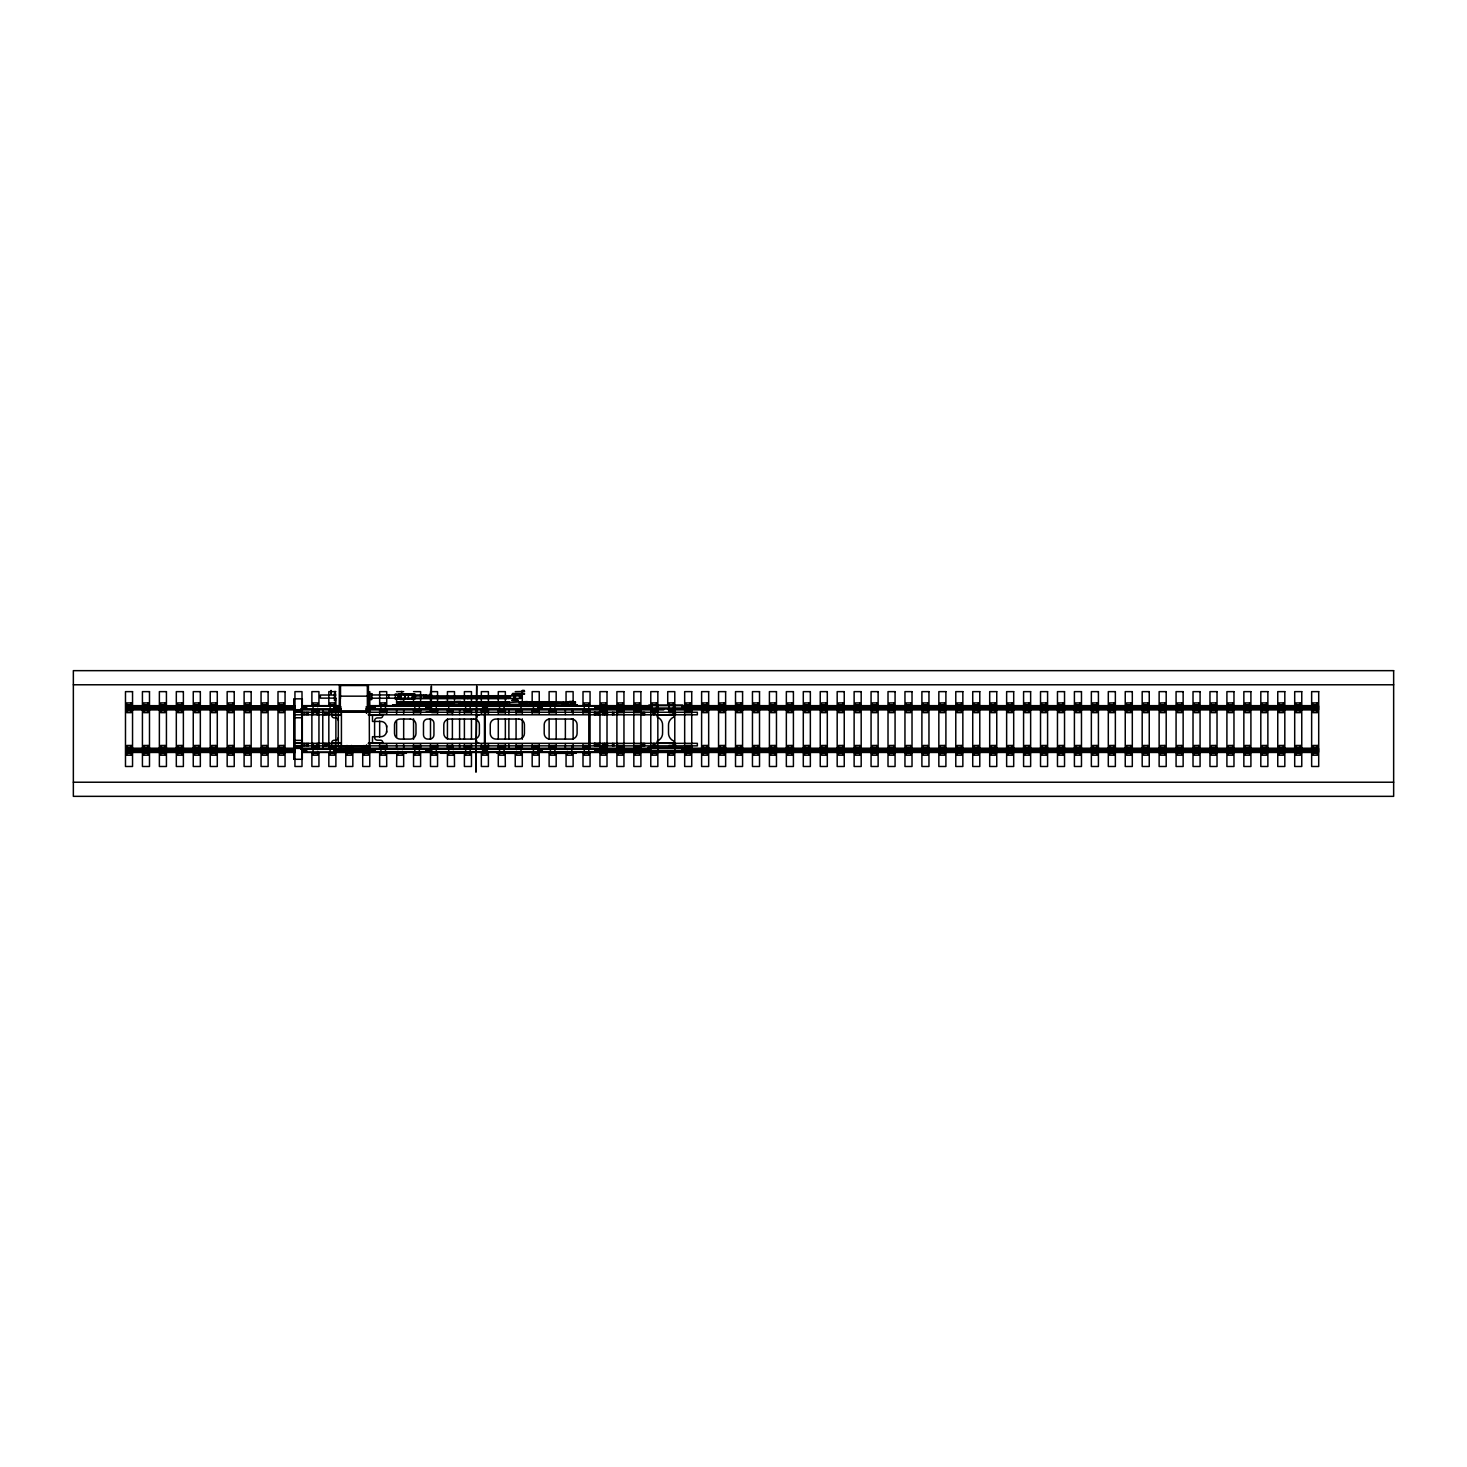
<?xml version="1.0" encoding="UTF-8"?>
<svg xmlns="http://www.w3.org/2000/svg" width="1467" height="1467" viewBox="0 0 1467 1467"><rect width="100%" height="100%" fill="white"/><g stroke="black" fill="none" stroke-linecap="round" stroke-linejoin="round"><path stroke-width="1.5" d="M406.286 703.995L443.181 703.995M449.58 704.417L445.253 704.417A4.236 4.236 0 0 0 443.419 703.995L443.419 703.206M563.42 703.977L563.42 701.996M566.629 703.977L566.629 701.996M566.904 703.977L566.904 701.996M567.619 703.977L567.619 701.996M567.802 703.977L567.766 701.996M570.7 703.977L570.7 701.996M571.8 703.977L571.8 701.996M573.909 703.977L573.909 701.996M574.092 703.977L574.092 701.996M574.862 703.977L574.752 701.996M575.229 701.996L575.229 703.977L575.522 701.996L529.019 701.996A4.236 4.236 0 0 1 527.185 701.574L508.481 702.473M295.307 751.856L125.777 751.746M300.643 745.328L300.735 749.362M295.307 705.829L125.777 705.664L125.777 709.9L340.949 709.9M604.936 712.118L605.009 714.796M653.218 712.118L653.347 714.796M429.409 695.303L431.371 694.569M73.35 684.777L1393.65 684.777M340.326 685.529L367.355 685.529M522.307 690.389L524.214 690.389M521.995 691.085L524.526 691.085M335.888 691.635L328.828 691.635L328.828 705.242M396.603 691.635L403.663 691.635M413.547 691.635L420.607 691.635L420.607 705.242M515.229 691.635L524.526 691.452M512.643 693.433L524.526 693.433M431.371 694.074L430.014 694.184L430.858 698.989M512.075 694.148L524.526 694.148M398.639 694.386L414.739 694.386M512.075 694.68L517.998 694.68M335.851 695.028L320.393 695.028L320.393 698.127L335.851 698.127M371.774 694.955L423.816 694.955L423.816 698.2L371.774 698.2M423.816 695.175L431.866 695.175L431.866 697.999L423.816 697.999M506.702 695.688L415.381 695.981M414.501 695.981L415.711 695.981M506.353 695.908L521.115 695.908L521.115 698.439L506.353 698.439M340.326 696.165L367.355 696.165M431.335 696.825L508.407 696.825M431.298 697.522L506.335 697.522M506.702 698.659L415.344 698.659L415.381 697.522M511.946 700.052L518.126 700.052M511.946 700.603L518.126 700.603M399.941 701.464L404.177 701.464M456.439 701.464L460.675 701.464M569.398 701.464L573.634 701.464M399.941 701.739L404.177 701.739M452.313 701.593L445.253 701.593A4.236 4.236 0 0 1 443.419 702.015L396.915 702.015L397.044 703.995L443.419 703.995M456.439 701.739L460.675 701.739M569.398 701.739L573.634 701.739M508.481 702.015L453.23 702.015L453.23 703.995L527.185 704.398A4.236 4.236 0 0 1 529.019 703.977L575.522 703.977M453.23 702.381L445.253 702.308L445.253 703.72L449.58 703.72M465.662 702.913L470.173 702.913L470.173 712.65L465.662 712.65L465.589 702.015M566.225 702.785L529.019 701.996M566.152 703.17L529.257 703.977M445.345 703.647L453.23 703.647M461.995 703.537L506.042 703.537M520.033 703.72L527.185 703.683L527.185 702.271L519.996 701.739L519.996 704.288M126.767 704.71L131.278 704.71M143.711 704.71L148.222 704.71M160.655 704.71L165.166 704.71M177.599 704.71L182.11 704.71M194.543 704.71L199.054 704.71M211.486 704.71L215.997 704.71M228.43 704.71L232.941 704.71M245.374 704.71L249.885 704.71M262.318 704.71L266.829 704.71M279.262 704.71L283.791 704.71M313.149 704.71L317.679 704.71M330.093 704.71L334.623 704.71M380.925 704.71L385.454 704.71M407.716 704.838L392.588 704.838L392.606 706.122M414.831 704.71L419.342 704.71M431.775 704.71L436.286 704.71M464.195 704.838L449.067 704.838L449.104 706.122M465.662 704.71L470.173 704.71M482.606 704.71L487.117 704.71M499.55 704.71L504.061 704.71M520.675 704.838L505.565 704.838L505.583 706.122M533.438 704.71L537.949 704.71M550.382 704.71L554.911 704.71M577.173 704.838L562.044 704.838L562.063 706.122M584.269 704.71L588.799 704.71M601.213 704.71L605.743 704.71M618.157 704.71L622.686 704.71M635.101 704.71L639.63 704.71M652.063 704.71L656.574 704.71M669.007 704.71L673.518 704.71M685.951 704.71L690.462 704.71M702.895 704.71L707.406 704.71M719.839 704.71L724.35 704.71M736.782 704.71L741.293 704.71M753.726 704.71L758.237 704.71M770.67 704.71L775.181 704.71M787.614 704.71L792.125 704.71M804.558 704.71L809.087 704.71M821.502 704.71L826.031 704.71M838.446 704.71L842.975 704.71M855.389 704.71L859.919 704.71M872.333 704.71L876.863 704.71M889.277 704.71L893.806 704.71M906.221 704.71L910.75 704.71M923.183 704.71L927.694 704.71M940.127 704.71L944.638 704.71M957.071 704.71L961.582 704.71M974.015 704.71L978.526 704.71M990.958 704.71L995.47 704.71M1007.902 704.71L1012.413 704.71M1024.846 704.71L1029.357 704.71M1041.79 704.71L1046.301 704.71M1058.734 704.71L1063.245 704.71M1075.678 704.71L1080.207 704.71M1092.622 704.71L1097.151 704.71M1109.565 704.71L1114.095 704.71M1126.509 704.71L1131.039 704.71M1143.453 704.71L1147.983 704.71M1160.397 704.71L1164.926 704.71M1177.359 704.71L1181.87 704.71M1194.303 704.71L1198.814 704.71M1211.247 704.71L1215.758 704.71M1228.191 704.71L1232.702 704.71M1245.135 704.71L1249.646 704.71M1262.078 704.71L1266.589 704.71M1279.022 704.71L1283.533 704.71M1295.966 704.71L1300.477 704.71M1312.91 704.71L1317.421 704.71M648.836 705.077L682.723 705.077M302.037 705.664L338.657 705.664M368.419 705.664L393.596 705.664M407.331 705.664L448.535 705.664M462.27 705.664L505.767 705.664M519.501 705.664L562.998 705.664M576.733 705.664L1318.411 705.664L1318.411 709.9L668.292 709.9M306.31 705.92L334.549 705.92M125.777 706.361L295.16 706.361M302.037 706.361L306.621 706.361M334.091 706.361L338.657 706.361M368.419 706.361L482.111 706.122M482.881 706.361L542.387 706.361M542.845 706.122L649.991 706.361M682.027 706.361L1318.411 706.361M125.777 706.764L295.16 706.764M302.037 706.764L306.621 706.764M334.091 706.764L340.949 706.764M366.127 706.764L375.295 706.764M425.65 706.764L430.234 706.764M482.881 706.764L487.447 706.764M537.821 706.764L542.387 706.764M595.052 706.764L649.991 706.764M682.027 706.764L1318.411 706.764M125.777 707.552L295.16 707.552M302.037 707.552L306.621 707.552M334.091 707.552L338.657 707.552M375.295 707.552L368.419 707.552L368.419 685.419M425.65 707.552L430.234 707.552M482.881 707.552L487.447 707.552M537.821 707.552L542.387 707.552M595.052 707.552L649.991 707.552M682.027 707.552L1318.411 707.552M125.777 708.011L295.16 708.011M302.037 708.011L306.621 708.011M334.091 708.011L340.949 708.011M366.127 708.011L373.003 708.011M425.65 708.011L430.234 708.011M595.052 708.011L1318.411 708.011M125.777 708.799L295.16 708.799M302.037 708.799L340.949 708.799M366.127 708.799L663.726 708.799M668.292 708.799L1318.411 708.799M648.066 709.019L683.512 709.019M125.777 709.203L295.16 709.203M302.037 709.203L306.621 709.203M334.091 709.203L340.949 709.203M366.127 709.203L373.003 709.203M425.65 709.203L430.234 709.203M595.052 709.203L663.726 709.203M668.292 709.203L1318.411 709.203M294.409 709.716L302.312 709.716M430.363 709.716L431.371 709.716M366.127 709.9L663.726 709.9M126.767 710.853L131.278 710.853M143.711 710.853L148.222 710.853M160.655 710.853L165.166 710.853M177.599 710.853L182.11 710.853M194.543 710.853L199.054 710.853M211.486 710.853L215.997 710.853M228.43 710.853L232.941 710.853M245.374 710.853L249.885 710.853M262.318 710.853L266.829 710.853M279.262 710.853L283.791 710.853M296.206 710.853L300.735 710.853M313.149 710.853L317.679 710.853M330.093 710.853L334.623 710.853M380.925 710.853L385.454 710.853M414.831 710.853L419.342 710.853M431.775 710.853L436.286 710.853M448.719 710.853L453.23 710.853M465.662 710.853L470.173 710.853M482.606 710.853L487.117 710.853M499.55 710.853L504.061 710.853M516.494 710.853L521.005 710.853M533.438 710.853L537.949 710.853M550.382 710.853L554.911 710.853M584.269 710.853L588.799 710.853M601.213 710.853L605.743 710.853M618.157 710.853L622.686 710.853M635.101 710.853L639.63 710.853M652.063 710.853L656.574 710.853M669.007 710.853L673.518 710.853M685.951 710.853L690.462 710.853M702.895 710.853L707.406 710.853M719.839 710.853L724.35 710.853M736.782 710.853L741.293 710.853M753.726 710.853L758.237 710.853M770.67 710.853L775.181 710.853M787.614 710.853L792.125 710.853M804.558 710.853L809.087 710.853M821.502 710.853L826.031 710.853M838.446 710.853L842.975 710.853M855.389 710.853L859.919 710.853M872.333 710.853L876.863 710.853M889.277 710.853L893.806 710.853M906.221 710.853L910.75 710.853M923.183 710.853L927.694 710.853M940.127 710.853L944.638 710.853M957.071 710.853L961.582 710.853M974.015 710.853L978.526 710.853M990.958 710.853L995.47 710.853M1007.902 710.853L1012.413 710.853M1024.846 710.853L1029.357 710.853M1041.79 710.853L1046.301 710.853M1058.734 710.853L1063.245 710.853M1075.678 710.853L1080.207 710.853M1092.622 710.853L1097.151 710.853M1109.565 710.853L1114.095 710.853M1126.509 710.853L1131.039 710.853M1143.453 710.853L1147.983 710.853M1160.397 710.853L1164.926 710.853M1177.359 710.853L1181.87 710.853M1194.303 710.853L1198.814 710.853M1211.247 710.853L1215.758 710.853M1228.191 710.853L1232.702 710.853M1245.135 710.853L1249.646 710.853M1262.078 710.853L1266.589 710.853M1279.022 710.853L1283.533 710.853M1295.966 710.853L1300.477 710.853M1312.91 710.853L1317.421 710.853M370.307 711.128L337.282 711.128L337.263 712.265M369.391 711.44L338.309 711.44L338.309 746.685L369.391 746.685L369.281 711.128M294.409 711.66L302.312 711.66M338.309 711.752L369.391 711.752M430.363 711.752L425.925 712.265M338.309 712.118L369.391 712.118M294.409 712.265L340.912 712.339M368.162 712.265L697.357 712.265L697.357 714.796L368.162 714.796M313.149 712.65L317.679 712.65L317.679 709.9M453.23 712.65L448.719 712.65L448.719 702.913M588.799 712.65L584.269 712.65L584.269 702.913L588.799 702.913L588.799 755.212L584.269 755.212L584.269 745.474L588.799 745.474M294.409 714.796L340.692 714.796M331.542 712.265L331.67 715.309L340.564 715.309M369.079 715.309L382.795 715.309M476.702 717.345L477.013 715.107L479.251 714.796M294.409 717.766L302.312 717.766M294.409 740.358L302.312 740.358M476.702 740.78L477.013 743.017L479.251 743.329M296.701 742.907L302.312 742.907M331.542 745.859L331.67 742.815L340.564 742.815M369.079 742.815L382.795 742.815M294.409 743.329L340.692 743.329M368.162 743.329L697.357 743.329L697.357 745.859L294.409 745.859M313.149 745.474L317.679 745.474L317.679 748.225M453.23 745.474L448.719 745.474L448.719 755.212L453.23 755.212L453.23 751.324M338.309 745.786L369.391 745.786M296.701 746.281L302.312 746.281M294.409 746.465L302.312 746.465M126.767 747.271L131.278 747.271M143.711 747.271L148.222 747.271M160.655 747.271L165.166 747.271M177.599 747.271L182.11 747.271M194.543 747.271L199.054 747.271M211.486 747.271L215.997 747.271M228.43 747.271L232.941 747.271M245.374 747.271L249.885 747.271M262.318 747.271L266.829 747.271M279.262 747.271L283.791 747.271M296.206 747.271L300.735 747.271M313.149 747.271L317.679 747.271M330.093 747.271L334.623 747.271M347.037 747.271L351.567 747.271M363.981 747.271L368.51 747.271M380.925 747.271L385.454 747.271M414.831 747.271L419.342 747.271M431.775 747.271L436.286 747.271M448.719 747.271L453.23 747.271M465.662 747.271L470.173 747.271M482.606 747.271L487.117 747.271M499.55 747.271L504.061 747.271M516.494 747.271L521.005 747.271M533.438 747.271L537.949 747.271M550.382 747.271L554.911 747.271M584.269 747.271L588.799 747.271M601.213 747.271L605.743 747.271M618.157 747.271L622.686 747.271M635.101 747.271L639.63 747.271M685.951 747.271L690.462 747.271M702.895 747.271L707.406 747.271M719.839 747.271L724.35 747.271M736.782 747.271L741.293 747.271M753.726 747.271L758.237 747.271M770.67 747.271L775.181 747.271M787.614 747.271L792.125 747.271M804.558 747.271L809.087 747.271M821.502 747.271L826.031 747.271M838.446 747.271L842.975 747.271M855.389 747.271L859.919 747.271M872.333 747.271L876.863 747.271M889.277 747.271L893.806 747.271M906.221 747.271L910.75 747.271M923.183 747.271L927.694 747.271M940.127 747.271L944.638 747.271M957.071 747.271L961.582 747.271M974.015 747.271L978.526 747.271M990.958 747.271L995.47 747.271M1007.902 747.271L1012.413 747.271M1024.846 747.271L1029.357 747.271M1041.79 747.271L1046.301 747.271M1058.734 747.271L1063.245 747.271M1075.678 747.271L1080.207 747.271M1092.622 747.271L1097.151 747.271M1109.565 747.271L1114.095 747.271M1126.509 747.271L1131.039 747.271M1143.453 747.271L1147.983 747.271M1160.397 747.271L1164.926 747.271M1177.359 747.271L1181.87 747.271M1194.303 747.271L1198.814 747.271M1211.247 747.271L1215.758 747.271M1228.191 747.271L1232.702 747.271M1245.135 747.271L1249.646 747.271M1262.078 747.271L1266.589 747.271M1279.022 747.271L1283.533 747.271M1295.966 747.271L1300.477 747.271M1312.91 747.271L1317.421 747.271M647.827 747.4L683.274 747.4M649.991 748.225L125.777 748.225L125.777 752.461L295.16 752.461M682.027 748.225L1318.411 748.225L1318.411 752.461L302.037 752.461M294.409 748.408L302.312 748.408M647.827 748.482L683.274 748.482M125.777 748.922L295.16 748.922M302.037 748.922L306.621 748.922M334.091 748.922L373.003 748.922M425.65 748.922L430.234 748.922M595.052 748.922L649.991 748.922M682.027 748.922L1318.411 748.922M125.777 749.325L295.16 749.325M302.037 749.325L649.991 749.325M682.027 749.325L1318.411 749.325M125.777 750.114L295.16 750.114M302.037 750.114L306.621 750.114M334.091 750.114L373.003 750.114M425.65 750.114L430.234 750.114M595.052 750.114L649.991 750.114M682.027 750.114L1318.411 750.114M125.777 750.572L295.16 750.572M302.037 750.572L306.621 750.572M334.091 750.572L375.295 750.572M425.65 750.572L430.234 750.572M482.881 750.572L487.447 750.572M537.821 750.572L542.387 750.572M595.052 750.572L1318.411 750.572M666.238 750.792L664.863 751.361M125.777 751.361L295.16 751.361M302.037 751.361L306.621 751.361M334.091 751.361L375.295 751.361M425.65 751.361L430.234 751.361M482.881 751.361L487.447 751.361M537.821 751.361L542.387 751.361M595.052 751.361L1318.411 751.361M302.037 751.746L306.621 751.746M334.091 751.746L375.295 751.746M425.65 751.746L430.234 751.746M482.881 751.746L487.447 751.746M537.821 751.746L542.387 751.746M595.052 751.746L1318.411 751.746M306.108 752.204L334.366 752.204M373.388 752.003L425.632 752.003M429.868 752.003L482.111 752.003M486.347 752.003L538.609 752.003M542.845 752.003L595.089 752.003M126.767 753.415L131.278 753.415M143.711 753.415L148.222 753.415M160.655 753.415L165.166 753.415M177.599 753.415L182.11 753.415M194.543 753.415L199.054 753.415M211.486 753.415L215.997 753.415M228.43 753.415L232.941 753.415M245.374 753.415L249.885 753.415M262.318 753.415L266.829 753.415M279.262 753.415L283.791 753.415M313.149 753.415L317.679 753.415M330.093 753.415L334.623 753.415M347.037 753.415L351.567 753.415M363.981 753.415L368.51 753.415M380.925 753.415L406.432 753.286M414.831 753.415L419.342 753.415M431.775 753.415L436.286 753.415M462.912 753.286L440.467 753.286L440.522 752.003M465.662 753.415L470.173 753.415M482.606 753.415L487.117 753.415M521.005 753.415L496.946 753.286L497.02 752.003M533.438 753.415L537.949 753.415M550.382 753.415L575.871 753.286L575.816 752.003M584.269 753.415L588.799 753.415M601.213 753.415L605.743 753.415M618.157 753.415L622.686 753.415M635.101 753.415L639.63 753.415M652.063 753.415L656.574 753.415M669.007 753.415L673.518 753.415M685.951 753.415L690.462 753.415M702.895 753.415L707.406 753.415M719.839 753.415L724.35 753.415M736.782 753.415L741.293 753.415M753.726 753.415L758.237 753.415M770.67 753.415L775.181 753.415M787.614 753.415L792.125 753.415M804.558 753.415L809.087 753.415M821.502 753.415L826.031 753.415M838.446 753.415L842.975 753.415M855.389 753.415L859.919 753.415M872.333 753.415L876.863 753.415M889.277 753.415L893.806 753.415M906.221 753.415L910.75 753.415M923.183 753.415L927.694 753.415M940.127 753.415L944.638 753.415M957.071 753.415L961.582 753.415M974.015 753.415L978.526 753.415M990.958 753.415L995.47 753.415M1007.902 753.415L1012.413 753.415M1024.846 753.415L1029.357 753.415M1041.79 753.415L1046.301 753.415M1058.734 753.415L1063.245 753.415M1075.678 753.415L1080.207 753.415M1092.622 753.415L1097.151 753.415M1109.565 753.415L1114.095 753.415M1126.509 753.415L1131.039 753.415M1143.453 753.415L1147.983 753.415M1160.397 753.415L1164.926 753.415M1177.359 753.415L1181.87 753.415M1194.303 753.415L1198.814 753.415M1211.247 753.415L1215.758 753.415M1228.191 753.415L1232.702 753.415M1245.135 753.415L1249.646 753.415M1262.078 753.415L1266.589 753.415M1279.022 753.415L1283.533 753.415M1295.966 753.415L1300.477 753.415M1312.91 753.415L1317.421 753.415M73.35 782.223L1393.65 782.223M604.844 745.97L605.009 743.329M502.759 703.94L502.778 702.015M678.341 751.361L668.769 751.361M675.462 712.265L675.462 714.796M675.462 743.329L675.462 745.859M673.518 751.324L673.518 755.212L669.007 755.212L669.007 751.324M673.261 712.265L673.261 714.796M673.261 743.329L673.261 745.859M667.723 705.242L667.723 691.635L674.783 691.635L674.783 766.489L667.723 766.489L667.723 750.609M662.332 751.361L652.76 751.361M656.574 751.324L656.574 755.212L652.063 755.212L652.063 751.324M654.759 712.265L654.759 714.796M654.759 743.329L654.759 745.859M653.347 743.329L653.347 745.859M644.673 712.265L644.673 714.796M644.673 743.329L644.673 745.859M643.408 712.265L643.408 714.796M643.408 743.329L643.408 745.859M642.088 712.265L642.088 714.796M642.088 743.329L642.088 745.859M617.479 712.265L617.479 714.796M617.479 743.329L617.479 745.859M613.958 712.265L613.958 714.796M613.958 743.329L613.958 745.859M612.546 712.265L612.546 714.796M612.546 743.329L612.546 745.859M607.558 712.265L607.558 714.796M607.558 743.329L607.558 745.859M607.228 712.265L607.228 714.796M607.228 743.329L607.228 745.859M606.403 712.265L606.403 714.796M606.403 743.329L606.403 745.859M604.276 712.265L604.276 714.796M604.276 743.329L604.276 745.859M602.882 712.265L602.882 714.796M602.882 743.329L602.882 745.859M598.994 712.265L598.994 714.796M598.994 743.329L598.994 745.859M598.078 712.265L598.078 714.796M598.078 743.329L598.078 745.859M596.849 712.265L596.849 714.796M596.849 743.329L596.849 745.859M595.547 712.265L595.547 714.796M595.547 743.329L595.547 745.859M594.758 712.265L594.758 714.796M594.758 743.329L594.758 745.859M594.392 712.265L594.392 714.796M594.392 743.329L594.392 745.859M590.064 705.242L590.064 691.635L583.004 691.635L583.004 705.242M590.064 709.79L590.064 748.335M590.064 752.883L590.064 766.489L583.004 766.489L583.004 752.883M589.184 712.265L589.184 714.796M589.184 743.329L589.184 745.859M583.004 709.79L583.004 714.319M583.004 743.806L583.004 748.335M576.843 704.838L576.879 706.122M576.384 704.838L576.348 706.122L575.999 704.838M575.853 704.838L575.724 706.122M575.651 704.838L575.431 706.122M575.669 752.003L575.669 753.286M575.302 752.003L575.302 753.286M575.027 704.838L575.027 706.122M574.844 752.003L574.844 753.286M574.404 704.838L574.404 706.122M574.184 752.003L574.184 753.286M573.707 704.838L573.707 706.122M573.414 752.003L573.414 753.286M573.12 702.986L573.12 691.635L566.06 691.635L566.06 702.986M573.12 709.79L573.12 714.319M573.12 718.848L573.12 739.276M573.12 743.806L573.12 748.335M573.12 752.883L573.12 766.489L566.06 766.489L566.06 752.883M572.845 704.838L572.845 706.122M572.57 752.003L572.57 753.286M571.91 704.838L571.91 706.122M571.855 708.763L571.855 712.65M571.855 745.474L571.855 755.212L567.326 755.212L567.326 751.324M571.58 752.003L571.58 753.286M570.92 704.838L570.92 706.122M570.571 752.003L570.571 753.286M569.856 704.838L569.856 706.122M569.489 752.003L569.489 753.286M568.793 704.838L568.793 706.122M568.958 752.003L568.958 753.286M568.426 752.003L568.426 753.286M567.894 701.996L567.894 703.977M567.711 704.838L567.711 706.122M566.665 704.838L566.665 706.122M566.262 752.003L566.262 753.286M565.657 704.838L565.657 706.122M565.363 710.065L565.363 714.539M565.363 719.013L565.363 739.111M565.363 743.586L565.363 748.06M564.777 704.838L564.777 706.122M564.96 752.003L564.96 753.286M563.951 704.838L563.951 706.122M563.75 752.003L563.75 753.286M563.291 704.838L563.291 706.122M562.76 704.838L562.76 706.122M562.356 704.838L562.283 706.122M561.641 752.003L561.641 753.286M560.101 752.003L560.101 753.286M556.176 705.242L556.176 691.635L549.116 691.635L549.116 705.242M556.176 709.79L556.176 714.319M556.176 718.848L556.176 739.276M556.176 743.806L556.176 748.335M556.176 752.883L556.176 766.489L549.116 766.489L549.116 752.883M556.066 752.003L556.066 753.286M555.058 752.003L555.058 753.286M554.911 702.913L554.911 712.65L550.382 712.65L550.382 702.913M553.499 752.003L553.499 753.286M549.116 709.79L549.116 714.319M549.116 718.848L549.116 739.276M549.116 743.806L549.116 748.335M539.233 714.319L539.233 691.635L532.173 691.635L532.173 705.242M539.233 743.806L539.233 766.489L532.173 766.489L532.173 752.883M537.949 702.913L537.949 712.65L533.438 712.65L533.438 702.913M532.173 709.79L532.173 714.319M532.173 743.806L532.173 748.335M525.351 702.308L525.351 703.72M523.847 702.308L523.847 703.72M522.289 691.635L522.289 705.242M522.289 709.79L522.289 714.319M522.289 718.848L522.289 739.276M522.289 743.806L522.289 748.335M522.289 752.883L522.289 766.489L515.229 766.489L515.229 752.883M521.005 702.913L521.005 712.65L516.494 712.65L516.494 709.9M520.565 695.908L520.565 698.439M520.4 702.308L520.547 703.72M520.4 706.122L520.4 704.838L520.143 706.122M519.868 704.838L519.868 706.122M519.556 695.908L519.556 698.439M519.703 704.838L519.52 706.122M519.373 701.739L519.373 704.288M519.153 704.838L519.226 706.122M519.318 752.003L519.19 753.286M518.951 704.838L518.951 706.122M518.529 704.838L518.529 706.122M518.823 752.003L518.823 753.286M518.346 752.003L518.346 753.286M517.924 704.838L517.924 706.122M517.704 752.003L517.704 753.286M517.228 704.838L517.228 706.122M516.934 752.003L516.934 753.286M516.494 748.225L516.494 745.474L521.005 745.474L521.005 755.212L516.494 755.212L516.494 751.324M516.366 704.838L516.366 706.122M516.072 710.065L516.072 714.539M516.072 719.013L516.072 739.111M516.072 743.586L516.072 748.06M516.091 752.003L516.091 753.286M515.375 695.908L515.375 698.439M515.43 704.838L515.43 706.122M515.1 752.003L515.1 753.286M514.44 704.838L514.44 706.122M514.092 752.003L514.092 753.286M513.853 695.908L513.853 698.439M513.377 704.838L513.377 706.122M513.01 752.003L513.01 753.286M512.478 752.003L512.478 753.286M512.295 704.838L512.295 706.122M511.946 752.003L511.946 753.286M511.231 704.838L511.231 706.122M510.864 752.003L510.864 753.286M510.333 695.908L510.333 698.439M510.186 704.838L510.186 706.122M509.782 752.003L509.782 753.286M509.452 701.739L509.452 704.288M509.177 704.838L509.177 706.122M508.884 695.908L508.994 698.439M508.884 710.065L508.884 714.539M508.884 719.013L508.884 739.111M508.884 743.586L508.884 748.06M508.609 697.522L508.609 698.439M508.481 752.003L508.481 753.286M508.315 697.522L508.315 698.439M508.242 702.015L461.757 702.015M508.297 704.838L508.297 706.122M507.252 702.015L507.252 703.995M507.472 704.838L507.472 706.122M507.27 752.003L507.27 753.286M507.124 702.015L507.124 703.995M506.83 704.838L506.812 706.122M505.987 695.688L505.987 698.659M506.005 704.838L505.785 706.122M505.345 705.242L505.345 691.635L498.285 691.635L498.285 705.242M505.345 709.79L505.345 714.319M505.345 718.848L505.345 739.276M505.345 743.806L505.345 748.335M505.161 752.003L505.345 766.489L498.285 766.489L498.285 752.883M503.603 752.003L503.603 753.286M499.587 752.003L499.587 753.286M498.56 752.003L498.56 753.286M498.285 709.79L498.285 714.319M498.285 718.848L498.285 739.276M498.285 743.806L498.285 748.335M488.401 705.242L488.401 691.635L481.341 691.635L481.341 705.242M488.401 709.79L488.401 714.319M488.401 743.806L488.401 748.335M488.401 752.883L488.401 766.489L481.341 766.489L481.341 752.883M485.174 712.265L485.174 745.859M484.458 714.796L484.458 743.329M481.341 709.79L481.341 714.319M481.341 743.806L481.341 748.335M471.457 705.242L471.457 691.635L464.397 691.635L464.397 705.242M471.457 709.79L471.457 714.319M471.457 718.848L471.457 739.276M471.457 743.806L471.457 748.335M471.457 752.883L471.457 766.489L464.397 766.489L464.397 752.883M467.826 698.659L467.826 695.688L467.771 696.825M464.397 709.79L464.397 714.319M464.397 718.848L464.397 739.276M464.397 743.806L464.397 748.335M463.865 704.838L463.92 706.122M463.664 704.838L463.664 706.122M463.37 704.838L463.407 706.122M463.04 704.838L463.205 706.122M462.747 704.838L462.894 706.122M462.692 752.003L462.692 753.286M462.472 704.838L462.472 706.122M462.325 752.003L462.325 753.286M462.16 702.015L462.16 703.995M462.05 704.838L462.05 706.122M461.867 752.003L461.867 753.286M461.445 704.838L461.445 706.122M461.225 752.003L461.225 753.286M460.913 702.015L461.06 703.995M460.73 704.838L460.73 706.122M460.455 752.003L460.455 753.286M459.886 704.838L459.886 706.122M459.593 710.065L459.593 714.539M459.593 719.013L459.593 739.111M459.593 743.586L459.593 748.06M459.593 752.003L459.593 753.286M459.299 702.015L459.299 703.995M458.951 704.838L458.951 706.122M458.749 702.015L458.749 703.995M458.621 752.003L458.621 753.286M457.961 704.838L457.961 706.122M457.612 752.003L457.612 753.286M456.879 704.838L456.879 706.122M456.53 752.003L456.53 753.286M455.999 752.003L455.999 753.286M455.815 704.838L455.815 706.122M455.448 752.003L455.448 753.286M454.733 704.838L454.733 706.122M454.495 702.986L454.495 691.635L447.435 691.635L447.435 705.242M454.385 752.003L454.495 766.489L447.435 766.489L447.435 752.883M454.092 702.015L454.092 703.995M453.706 704.838L453.706 706.122M452.698 704.838L452.698 706.122M452.221 702.381L452.221 703.647M452.386 710.065L452.386 714.539M452.386 719.013L452.386 739.111M452.386 743.586L452.386 748.06M452.001 752.003L452.001 753.286M451.799 702.381L451.799 703.647M451.818 704.838L451.818 706.122M450.992 704.838L450.992 706.122M450.791 752.003L450.791 753.286M450.332 704.838L450.332 706.122M449.984 702.381L449.929 703.647M449.801 704.838L449.801 706.122M449.507 704.838L449.507 706.122M449.305 704.838L449.232 706.122M447.838 702.381L447.838 703.647M447.435 709.79L447.435 714.319M447.435 718.848L447.435 739.276M447.435 743.806L447.435 748.335M447.123 752.003L447.123 753.286M446.72 702.381L446.72 703.647M443.419 702.015L406.139 702.015M443.107 752.003L443.107 753.286M442.08 752.003L442.08 753.286M437.551 705.242L437.551 691.635L430.491 691.635L430.491 712.045M437.551 709.79L437.551 714.319M437.551 743.806L437.551 748.335M437.551 752.883L437.551 766.489L430.491 766.489L430.491 743.806M436.286 702.913L436.286 712.65L431.775 712.65L431.775 709.9M431.775 702.913L431.775 706.801M431.371 712.265L431.371 686.189L430.858 712.265M430.491 718.848L430.491 739.276M426.072 695.175L426.072 697.999M425.925 695.321L425.925 697.852M420.607 709.79L420.607 714.319M420.607 743.806L420.607 748.335M420.607 752.883L420.607 766.489L413.547 766.489L413.547 752.883M419.342 702.913L419.342 712.65L414.831 712.65L414.831 702.913M414.317 694.019L414.317 699.154M413.474 694.019L413.547 705.242M413.547 709.79L413.547 714.319M413.547 718.848L413.547 739.276M413.547 743.806L413.547 748.335M412.484 694.019L412.704 699.154M412.264 694.019L412.264 699.154M411.549 693.964L411.549 695.083M410.797 693.964L410.797 695.083M409.11 693.964L409.11 695.083M409 702.015L409 703.995M408.651 693.964L408.651 695.083M408.229 694.019L408.449 699.154M407.679 693.964L407.679 695.083M407.441 704.838L407.386 706.122M407.184 704.838L407.184 706.122M406.891 704.838L406.726 706.122L406.414 704.838M406.194 704.838L406.267 706.122M406.212 752.003L406.212 753.286M405.809 702.015L405.809 703.995M405.992 704.838L405.992 706.122M405.846 752.003L405.846 753.286M405.699 693.964L405.699 695.083M405.534 702.015L405.534 703.995M405.57 704.838L405.57 706.122M405.167 694.019L405.167 699.154M405.295 702.015L405.295 703.995M405.387 752.003L405.387 753.286M404.947 694.019L404.947 699.154M404.947 704.838L404.947 706.122M404.727 693.964L404.727 695.083M404.819 703.995L404.599 702.015L404.525 703.995M404.727 752.003L404.727 753.286M404.324 693.964L404.324 695.083M404.25 704.838L404.25 706.122M403.975 752.003L403.975 753.286M403.737 693.964L403.737 695.083M403.663 698.439L403.663 702.986M403.663 709.79L403.663 714.319M403.663 718.848L403.663 739.276M403.663 743.806L403.663 748.335M403.663 752.883L403.663 766.489L396.603 766.489L396.805 752.003M403.407 704.838L403.407 706.122M403.113 752.003L403.113 753.286M402.471 704.838L402.471 706.122M402.398 751.324L402.398 755.212L397.887 755.212L397.887 751.324M402.141 752.003L402.141 753.286M401.646 691.379L401.646 692.754M401.738 702.015L401.738 703.995M401.243 693.964L401.243 695.083M401.481 704.838L401.481 706.122M400.876 693.964L400.876 699.301M401.133 752.003L401.133 753.286M400.674 694.019L400.583 699.154M400.638 702.015L400.638 703.995M400.491 694.019L400.418 699.154M400.399 704.838L400.399 706.122M400.051 752.003L400.051 753.286M399.923 694.019L399.923 695.083M399.849 702.015L399.794 703.995M399.501 752.003L399.501 753.286M399.079 694.019L399.079 699.154M399.079 702.015L399.079 703.995M399.336 704.838L399.336 706.122M398.969 752.003L398.969 753.286M398.529 702.015L398.529 703.995M398.346 702.015L398.346 703.995M398.254 704.838L398.254 706.122M397.887 702.913L397.887 704.71M397.575 702.015L397.685 703.995M397.319 696.055L397.319 694.019L395.265 694.019L395.246 696.202M397.319 697.338L397.319 699.154L395.265 699.154L395.265 697.338M397.209 702.015L397.209 703.995M397.227 704.838L397.227 706.122M396.603 698.439L396.603 705.242M396.603 709.79L396.603 714.319M396.603 721.122L396.603 737.002M396.603 743.806L396.603 748.335M396.218 704.838L396.218 706.122M395.522 752.003L395.522 753.286M395.338 704.838L395.338 706.122M394.495 704.838L394.495 706.122M394.311 752.003L394.311 753.286M393.853 704.838L393.853 706.122M393.449 704.838L393.303 706.122M393.028 704.838L393.028 706.122M392.899 704.838L392.826 706.122M392.202 752.003L392.202 753.286M390.644 752.003L390.644 753.286M388.792 694.955L388.792 698.2M386.72 705.242L386.72 691.635L379.66 691.635L379.66 705.242M386.72 709.79L386.72 714.319M386.72 725.652L386.72 732.455M386.72 743.806L386.72 748.335M386.628 752.003L386.72 766.489L379.66 766.489L379.66 752.883M385.601 752.003L385.601 753.286M384.042 752.003L384.042 753.286M382.795 714.796L382.795 715.639A2.256 2.256 0 0 1 380.54 717.913L377.422 717.913A2.824 2.824 0 0 0 374.598 720.737L374.598 737.388A2.824 2.824 0 0 0 377.422 740.212L380.54 740.212A2.256 2.256 0 0 1 382.795 742.485L382.795 743.329M379.66 709.79L379.66 714.319M379.66 721.122L379.66 737.002M379.66 743.806L379.66 748.335M372.49 714.796L372.49 721.434L380.962 721.434A5.648 5.648 0 0 1 386.61 727.082M372.49 743.329L372.49 736.691L380.962 736.691A5.648 5.648 0 0 0 386.61 731.043M371.353 693.671L371.353 699.484M370.307 711.128L370.307 712.265M369.776 691.635L369.776 714.319M369.776 743.806L369.776 766.489L362.716 766.489L362.716 746.08M368.51 702.913L368.51 712.65M368.51 745.474L368.51 755.212L363.981 755.212L363.981 745.474M367.355 684.887L367.355 711.128M366.787 711.752L366.787 712.98M366.787 745.144L366.787 746.648M366.493 711.128L366.493 712.265M366.273 711.752L366.273 712.98M366.273 745.144L366.273 746.648M352.832 746.08L352.832 766.489L345.772 766.489L345.772 746.08M351.567 745.474L351.567 755.212L347.037 755.212L347.037 745.474M341.426 711.44L341.426 746.685M340.912 711.752L340.912 712.98M340.912 745.144L340.912 746.648M340.436 685.419L340.436 698.714M340.326 684.887L340.326 711.128M339.354 685.419L339.244 707.497M338.822 711.128L338.822 712.265M337.978 711.128L337.978 712.265M335.888 698.439L335.888 766.489L328.828 766.489L328.828 752.883M335.43 692.992L335.43 700.731M335.063 691.379L335.063 692.681M334.458 692.992L334.458 700.731M331.23 690.535L331.23 693.616M330.937 690.499L330.937 693.616M328.828 709.79L328.828 748.335M328.571 712.265L328.571 714.796M328.571 743.329L328.571 745.859M327.013 712.265L327.013 714.796M327.013 743.329L327.013 745.859M325.747 712.265L325.747 714.796M325.747 743.329L325.747 745.859M324.482 712.265L324.482 714.796M324.482 743.329L324.482 745.859M322.777 709.863L322.777 748.243M318.944 705.242L318.944 691.635L311.884 691.635L311.884 705.242M318.944 709.79L318.944 748.335M318.944 752.883L318.944 766.489L311.884 766.489L311.884 752.883M318.266 712.265L318.266 714.796M318.266 743.329L318.266 745.859M317.679 706.801L317.679 702.913L313.149 702.913L312.893 714.796M317.679 751.324L317.679 755.212L313.149 755.212L312.893 743.329M317.129 712.265L317.129 714.796M317.129 743.329L317.129 745.859M311.884 709.79L311.884 748.335M308.162 712.265L308.162 714.796M308.162 743.329L308.162 745.859M306.823 712.265L306.823 714.796M306.823 743.329L306.823 745.859M304.843 712.265L304.843 714.796M304.843 743.329L304.843 745.859M303.009 712.265L303.009 714.796M303.009 743.329L303.009 745.859M300.735 708.763L300.735 712.65M294.94 698.439L294.94 691.635L302 691.635L302 766.489L294.94 766.489L294.94 759.686M294.83 698.842L294.83 759.283M294.409 698.842L294.409 759.283M331.67 742.815A2.549 2.549 0 0 1 334.219 740.267L335.54 740.267A2.824 2.824 0 0 0 338.364 737.443M331.67 715.309A2.549 2.549 0 0 0 334.219 717.858L335.54 717.858A2.824 2.824 0 0 1 338.364 720.682M567.142 701.996L567.142 703.977L567.142 701.996M572.643 701.996L572.643 703.977L572.588 701.996M573.359 701.996L573.359 703.977L573.359 701.996M428.437 696.458L429.336 696.697L428.492 696.348M426.329 696.422L427.154 696.862L426.384 696.312M1393.65 670.657L73.35 670.657L73.35 796.343L1393.65 796.343L1393.65 670.657M476.702 686.189L475.986 771.935L476.702 686.189M132.543 691.635L125.484 691.635L125.484 766.489L132.543 766.489L132.543 691.635M149.487 691.635L142.427 691.635L142.427 766.489L149.487 766.489L149.487 691.635M166.431 691.635L159.371 691.635L159.371 766.489L166.431 766.489L166.431 691.635M183.375 691.635L176.315 691.635L176.315 766.489L183.375 766.489L183.375 691.635M200.337 691.635L193.259 691.635L193.259 766.489L200.337 766.489L200.337 691.635M217.281 691.635L210.221 691.635L210.221 766.489L217.281 766.489L217.281 691.635M234.225 691.635L227.165 691.635L227.165 766.489L234.225 766.489L234.225 691.635M251.169 691.635L244.109 691.635L244.109 766.489L251.169 766.489L251.169 691.635M268.113 691.635L261.053 691.635L261.053 766.489L268.113 766.489L268.113 691.635M285.056 691.635L277.996 691.635L277.996 766.489L285.056 766.489L285.056 691.635M607.008 691.635L599.948 691.635L599.948 766.489L607.008 766.489L607.008 691.635M623.952 691.635L616.892 691.635L616.892 766.489L623.952 766.489L623.952 691.635M640.896 691.635L633.836 691.635L633.836 766.489L640.896 766.489L640.896 691.635M657.839 691.635L650.78 691.635L650.78 766.489L657.839 766.489L657.839 691.635M691.727 691.635L684.667 691.635L684.667 766.489L691.727 766.489L691.727 691.635M708.671 691.635L701.611 691.635L701.611 766.489L708.671 766.489L708.671 691.635M725.633 691.635L718.555 691.635L718.555 766.489L725.633 766.489L725.633 691.635M742.577 691.635L735.517 691.635L735.517 766.489L742.577 766.489L742.577 691.635M759.521 691.635L752.461 691.635L752.461 766.489L759.521 766.489L759.521 691.635M776.465 691.635L769.405 691.635L769.405 766.489L776.465 766.489L776.465 691.635M793.409 691.635L786.349 691.635L786.349 766.489L793.409 766.489L793.409 691.635M810.352 691.635L803.293 691.635L803.293 766.489L810.352 766.489L810.352 691.635M827.296 691.635L820.236 691.635L820.236 766.489L827.296 766.489L827.296 691.635M844.24 691.635L837.18 691.635L837.18 766.489L844.24 766.489L844.24 691.635M861.184 691.635L854.124 691.635L854.124 766.489L861.184 766.489L861.184 691.635M878.128 691.635L871.068 691.635L871.068 766.489L878.128 766.489L878.128 691.635M895.072 691.635L888.012 691.635L888.012 766.489L895.072 766.489L895.072 691.635M912.016 691.635L904.956 691.635L904.956 766.489L912.016 766.489L912.016 691.635M928.959 691.635L921.899 691.635L921.899 766.489L928.959 766.489L928.959 691.635M945.903 691.635L938.843 691.635L938.843 766.489L945.903 766.489L945.903 691.635M962.847 691.635L955.787 691.635L955.787 766.489L962.847 766.489L962.847 691.635M979.791 691.635L972.731 691.635L972.731 766.489L979.791 766.489L979.791 691.635M996.753 691.635L989.693 691.635L989.693 766.489L996.753 766.489L996.753 691.635M1013.697 691.635L1006.637 691.635L1006.637 766.489L1013.697 766.489L1013.697 691.635M1030.641 691.635L1023.581 691.635L1023.581 766.489L1030.641 766.489L1030.641 691.635M1047.585 691.635L1040.525 691.635L1040.525 766.489L1047.585 766.489L1047.585 691.635M1064.529 691.635L1057.469 691.635L1057.469 766.489L1064.529 766.489L1064.529 691.635M1081.472 691.635L1074.412 691.635L1074.412 766.489L1081.472 766.489L1081.472 691.635M1098.416 691.635L1091.356 691.635L1091.356 766.489L1098.416 766.489L1098.416 691.635M1115.36 691.635L1108.3 691.635L1108.3 766.489L1115.36 766.489L1115.36 691.635M1132.304 691.635L1125.244 691.635L1125.244 766.489L1132.304 766.489L1132.304 691.635M1149.248 691.635L1142.188 691.635L1142.188 766.489L1149.248 766.489L1149.248 691.635M1166.192 691.635L1159.132 691.635L1159.132 766.489L1166.192 766.489L1166.192 691.635M1183.136 691.635L1176.076 691.635L1176.076 766.489L1183.136 766.489L1183.136 691.635M1200.079 691.635L1193.019 691.635L1193.019 766.489L1200.079 766.489L1200.079 691.635M1217.023 691.635L1209.963 691.635L1209.963 766.489L1217.023 766.489L1217.023 691.635M1233.967 691.635L1226.907 691.635L1226.907 766.489L1233.967 766.489L1233.967 691.635M1250.911 691.635L1243.851 691.635L1243.851 766.489L1250.911 766.489L1250.911 691.635M1267.873 691.635L1260.813 691.635L1260.813 766.489L1267.873 766.489L1267.873 691.635M1284.817 691.635L1277.757 691.635L1277.757 766.489L1284.817 766.489L1284.817 691.635M1301.761 691.635L1294.701 691.635L1294.701 766.489L1301.761 766.489L1301.761 691.635M1318.705 691.635L1311.645 691.635L1311.645 766.489L1318.705 766.489L1318.705 691.635M371.774 693.671L368.804 693.671L368.804 699.484L371.774 699.484L371.774 693.671M414.739 694.019L398.639 694.019L398.639 699.154L414.739 699.154L414.739 694.019M302.312 698.842L293.877 698.842L293.84 759.283L302.312 759.283L302.312 698.842M131.278 702.913L126.767 702.913L126.767 712.65L131.278 712.65L131.278 702.913M148.222 702.913L143.711 702.913L143.711 712.65L148.222 712.65L148.222 702.913M165.166 702.913L160.655 702.913L160.655 712.65L165.166 712.65L165.166 702.913M182.11 702.913L177.599 702.913L177.599 712.65L182.11 712.65L182.11 702.913M199.054 702.913L194.543 702.913L194.543 712.65L199.054 712.65L199.054 702.913M215.997 702.913L211.486 702.913L211.486 712.65L215.997 712.65L215.997 702.913M232.941 702.913L228.43 702.913L228.43 712.65L232.941 712.65L232.941 702.913M249.885 702.913L245.374 702.913L245.374 712.65L249.885 712.65L249.885 702.913M266.829 702.913L262.318 702.913L262.318 712.65L266.829 712.65L266.829 702.913M283.791 702.913L279.262 702.913L279.262 712.65L283.791 712.65L283.791 702.913M334.623 702.913L330.093 702.913L330.093 712.65L334.623 712.65L334.623 702.913M385.454 702.913L380.925 702.913L380.925 712.65L385.454 712.65L385.454 702.913M487.117 702.913L482.606 702.913L482.606 712.65L487.117 712.65L487.117 702.913M504.061 702.913L499.55 702.913L499.55 712.65L504.061 712.65L504.061 702.913M605.743 702.913L601.213 702.913L601.213 712.65L605.743 712.65L605.743 702.913M622.686 702.913L618.157 702.913L618.157 712.65L622.686 712.65L622.686 702.913M639.63 702.913L635.101 702.913L635.101 712.65L639.63 712.65L639.63 702.913M656.574 702.913L652.063 702.913L652.063 712.65L656.574 712.65L656.574 702.913M673.518 702.913L669.007 702.913L669.007 712.65L673.518 712.65L673.518 702.913M690.462 702.913L685.951 702.913L685.951 712.65L690.462 712.65L690.462 702.913M707.406 702.913L702.895 702.913L702.895 712.65L707.406 712.65L707.406 702.913M724.35 702.913L719.839 702.913L719.839 712.65L724.35 712.65L724.35 702.913M741.293 702.913L736.782 702.913L736.782 712.65L741.293 712.65L741.293 702.913M758.237 702.913L753.726 702.913L753.726 712.65L758.237 712.65L758.237 702.913M775.181 702.913L770.67 702.913L770.67 712.65L775.181 712.65L775.181 702.913M792.125 702.913L787.614 702.913L787.614 712.65L792.125 712.65L792.125 702.913M809.087 702.913L804.558 702.913L804.558 712.65L809.087 712.65L809.087 702.913M826.031 702.913L821.502 702.913L821.502 712.65L826.031 712.65L826.031 702.913M842.975 702.913L838.446 702.913L838.446 712.65L842.975 712.65L842.975 702.913M859.919 702.913L855.389 702.913L855.389 712.65L859.919 712.65L859.919 702.913M876.863 702.913L872.333 702.913L872.333 712.65L876.863 712.65L876.863 702.913M893.806 702.913L889.277 702.913L889.277 712.65L893.806 712.65L893.806 702.913M910.75 702.913L906.221 702.913L906.221 712.65L910.75 712.65L910.75 702.913M927.694 702.913L923.183 702.913L923.183 712.65L927.694 712.65L927.694 702.913M944.638 702.913L940.127 702.913L940.127 712.65L944.638 712.65L944.638 702.913M961.582 702.913L957.071 702.913L957.071 712.65L961.582 712.65L961.582 702.913M978.526 702.913L974.015 702.913L974.015 712.65L978.526 712.65L978.526 702.913M995.47 702.913L990.958 702.913L990.958 712.65L995.47 712.65L995.47 702.913M1012.413 702.913L1007.902 702.913L1007.902 712.65L1012.413 712.65L1012.413 702.913M1029.357 702.913L1024.846 702.913L1024.846 712.65L1029.357 712.65L1029.357 702.913M1046.301 702.913L1041.79 702.913L1041.79 712.65L1046.301 712.65L1046.301 702.913M1063.245 702.913L1058.734 702.913L1058.734 712.65L1063.245 712.65L1063.245 702.913M1080.207 702.913L1075.678 702.913L1075.678 712.65L1080.207 712.65L1080.207 702.913M1097.151 702.913L1092.622 702.913L1092.622 712.65L1097.151 712.65L1097.151 702.913M1114.095 702.913L1109.565 702.913L1109.565 712.65L1114.095 712.65L1114.095 702.913M1131.039 702.913L1126.509 702.913L1126.509 712.65L1131.039 712.65L1131.039 702.913M1147.983 702.913L1143.453 702.913L1143.453 712.65L1147.983 712.65L1147.983 702.913M1164.926 702.913L1160.397 702.913L1160.397 712.65L1164.926 712.65L1164.926 702.913M1181.87 702.913L1177.359 702.913L1177.359 712.65L1181.87 712.65L1181.87 702.913M1198.814 702.913L1194.303 702.913L1194.303 712.65L1198.814 712.65L1198.814 702.913M1215.758 702.913L1211.247 702.913L1211.247 712.65L1215.758 712.65L1215.758 702.913M1232.702 702.913L1228.191 702.913L1228.191 712.65L1232.702 712.65L1232.702 702.913M1249.646 702.913L1245.135 702.913L1245.135 712.65L1249.646 712.65L1249.646 702.913M1266.589 702.913L1262.078 702.913L1262.078 712.65L1266.589 712.65L1266.589 702.913M1283.533 702.913L1279.022 702.913L1279.022 712.65L1283.533 712.65L1283.533 702.913M1300.477 702.913L1295.966 702.913L1295.966 712.65L1300.477 712.65L1300.477 702.913M1317.421 702.913L1312.91 702.913L1312.91 712.65L1317.421 712.65L1317.421 702.913M673.885 715.089L657.216 715.089L657.216 717.051A8.472 8.472 0 0 1 662.589 725.523L662.589 732.583A8.472 8.472 0 0 1 657.216 741.073L657.216 743.035L673.885 743.035L673.885 741.073A8.472 8.472 0 0 1 668.512 732.583L668.512 725.523A8.472 8.472 0 0 1 673.885 717.051L673.885 715.089M410.338 719.032L400.161 719.032A5.648 5.648 0 0 0 394.513 724.68L394.513 733.445A5.648 5.648 0 0 0 400.161 739.093L410.338 739.093A5.648 5.648 0 0 0 415.986 733.445L415.986 724.68A5.648 5.648 0 0 0 410.338 719.032M429.703 719.032L427.722 719.032A4.236 4.236 0 0 0 423.486 723.268L423.486 734.857A4.236 4.236 0 0 0 427.722 739.093L429.703 739.093A4.236 4.236 0 0 0 433.939 734.857L433.939 723.268A4.236 4.236 0 0 0 429.703 719.032M473.731 719.032L449.452 719.032A5.648 5.648 0 0 0 443.804 724.68L443.804 733.445A5.648 5.648 0 0 0 449.452 739.093L473.731 739.093A5.648 5.648 0 0 0 479.379 733.445L479.379 724.68A5.648 5.648 0 0 0 473.731 719.032M518.786 719.032L495.901 719.032A5.648 5.648 0 0 0 490.253 724.68L490.253 733.445A5.648 5.648 0 0 0 495.901 739.093L518.786 739.093A5.648 5.648 0 0 0 524.434 733.445L524.434 724.68A5.648 5.648 0 0 0 518.786 719.032M571.452 719.032L549.85 719.032A5.648 5.648 0 0 0 544.202 724.68L544.202 733.445A5.648 5.648 0 0 0 549.85 739.093L571.452 739.093A5.648 5.648 0 0 0 577.099 733.445L577.099 724.68A5.648 5.648 0 0 0 571.452 719.032M131.278 745.474L126.767 745.474L126.767 755.212L131.278 755.212L131.278 745.474M148.222 745.474L143.711 745.474L143.711 755.212L148.222 755.212L148.222 745.474M165.166 745.474L160.655 745.474L160.655 755.212L165.166 755.212L165.166 745.474M182.11 745.474L177.599 745.474L177.599 755.212L182.11 755.212L182.11 745.474M199.054 745.474L194.543 745.474L194.543 755.212L199.054 755.212L199.054 745.474M215.997 745.474L211.486 745.474L211.486 755.212L215.997 755.212L215.997 745.474M232.941 745.474L228.43 745.474L228.43 755.212L232.941 755.212L232.941 745.474M249.885 745.474L245.374 745.474L245.374 755.212L249.885 755.212L249.885 745.474M266.829 745.474L262.318 745.474L262.318 755.212L266.829 755.212L266.829 745.474M283.791 745.474L279.262 745.474L279.262 755.212L283.791 755.212L283.791 745.474M334.623 745.474L330.093 745.474L330.093 755.212L334.623 755.212L334.623 745.474M385.454 745.474L380.925 745.474L380.925 755.212L385.454 755.212L385.454 745.474M419.342 745.474L414.831 745.474L414.831 755.212L419.342 755.212L419.342 745.474M436.286 745.474L431.775 745.474L431.775 755.212L436.286 755.212L436.286 745.474M470.173 745.474L465.662 745.474L465.662 755.212L470.173 755.212L470.173 745.474M487.117 745.474L482.606 745.474L482.606 755.212L487.117 755.212L487.117 745.474M504.061 745.474L499.55 745.474L499.55 755.212L504.061 755.212L504.061 745.474M537.949 745.474L533.438 745.474L533.438 755.212L537.949 755.212L537.949 745.474M554.911 745.474L550.382 745.474L550.382 755.212L554.911 755.212L554.911 745.474M605.743 745.474L601.213 745.474L601.213 755.212L605.743 755.212L605.743 745.474M622.686 745.474L618.157 745.474L618.157 755.212L622.686 755.212L622.686 745.474M639.63 745.474L635.101 745.474L635.101 755.212L639.63 755.212L639.63 745.474M656.574 745.474L652.063 745.474L652.063 747.271L656.574 747.271L656.574 745.474M673.518 745.474L669.007 745.474L669.007 747.271L673.518 747.271L673.518 745.474M690.462 745.474L685.951 745.474L685.951 755.212L690.462 755.212L690.462 745.474M707.406 745.474L702.895 745.474L702.895 755.212L707.406 755.212L707.406 745.474M724.35 745.474L719.839 745.474L719.839 755.212L724.35 755.212L724.35 745.474M741.293 745.474L736.782 745.474L736.782 755.212L741.293 755.212L741.293 745.474M758.237 745.474L753.726 745.474L753.726 755.212L758.237 755.212L758.237 745.474M775.181 745.474L770.67 745.474L770.67 755.212L775.181 755.212L775.181 745.474M792.125 745.474L787.614 745.474L787.614 755.212L792.125 755.212L792.125 745.474M809.087 745.474L804.558 745.474L804.558 755.212L809.087 755.212L809.087 745.474M826.031 745.474L821.502 745.474L821.502 755.212L826.031 755.212L826.031 745.474M842.975 745.474L838.446 745.474L838.446 755.212L842.975 755.212L842.975 745.474M859.919 745.474L855.389 745.474L855.389 755.212L859.919 755.212L859.919 745.474M876.863 745.474L872.333 745.474L872.333 755.212L876.863 755.212L876.863 745.474M893.806 745.474L889.277 745.474L889.277 755.212L893.806 755.212L893.806 745.474M910.75 745.474L906.221 745.474L906.221 755.212L910.75 755.212L910.75 745.474M927.694 745.474L923.183 745.474L923.183 755.212L927.694 755.212L927.694 745.474M944.638 745.474L940.127 745.474L940.127 755.212L944.638 755.212L944.638 745.474M961.582 745.474L957.071 745.474L957.071 755.212L961.582 755.212L961.582 745.474M978.526 745.474L974.015 745.474L974.015 755.212L978.526 755.212L978.526 745.474M995.47 745.474L990.958 745.474L990.958 755.212L995.47 755.212L995.47 745.474M1012.413 745.474L1007.902 745.474L1007.902 755.212L1012.413 755.212L1012.413 745.474M1029.357 745.474L1024.846 745.474L1024.846 755.212L1029.357 755.212L1029.357 745.474M1046.301 745.474L1041.79 745.474L1041.79 755.212L1046.301 755.212L1046.301 745.474M1063.245 745.474L1058.734 745.474L1058.734 755.212L1063.245 755.212L1063.245 745.474M1080.207 745.474L1075.678 745.474L1075.678 755.212L1080.207 755.212L1080.207 745.474M1097.151 745.474L1092.622 745.474L1092.622 755.212L1097.151 755.212L1097.151 745.474M1114.095 745.474L1109.565 745.474L1109.565 755.212L1114.095 755.212L1114.095 745.474M1131.039 745.474L1126.509 745.474L1126.509 755.212L1131.039 755.212L1131.039 745.474M1147.983 745.474L1143.453 745.474L1143.453 755.212L1147.983 755.212L1147.983 745.474M1164.926 745.474L1160.397 745.474L1160.397 755.212L1164.926 755.212L1164.926 745.474M1181.87 745.474L1177.359 745.474L1177.359 755.212L1181.87 755.212L1181.87 745.474M1198.814 745.474L1194.303 745.474L1194.303 755.212L1198.814 755.212L1198.814 745.474M1215.758 745.474L1211.247 745.474L1211.247 755.212L1215.758 755.212L1215.758 745.474M1232.702 745.474L1228.191 745.474L1228.191 755.212L1232.702 755.212L1232.702 745.474M1249.646 745.474L1245.135 745.474L1245.135 755.212L1249.646 755.212L1249.646 745.474M1266.589 745.474L1262.078 745.474L1262.078 755.212L1266.589 755.212L1266.589 745.474M1283.533 745.474L1279.022 745.474L1279.022 755.212L1283.533 755.212L1283.533 745.474M1300.477 745.474L1295.966 745.474L1295.966 755.212L1300.477 755.212L1300.477 745.474M1317.421 745.474L1312.91 745.474L1312.91 755.212L1317.421 755.212L1317.421 745.474M506.408 706.122L506.408 704.838L506.28 706.122"/></g></svg>
